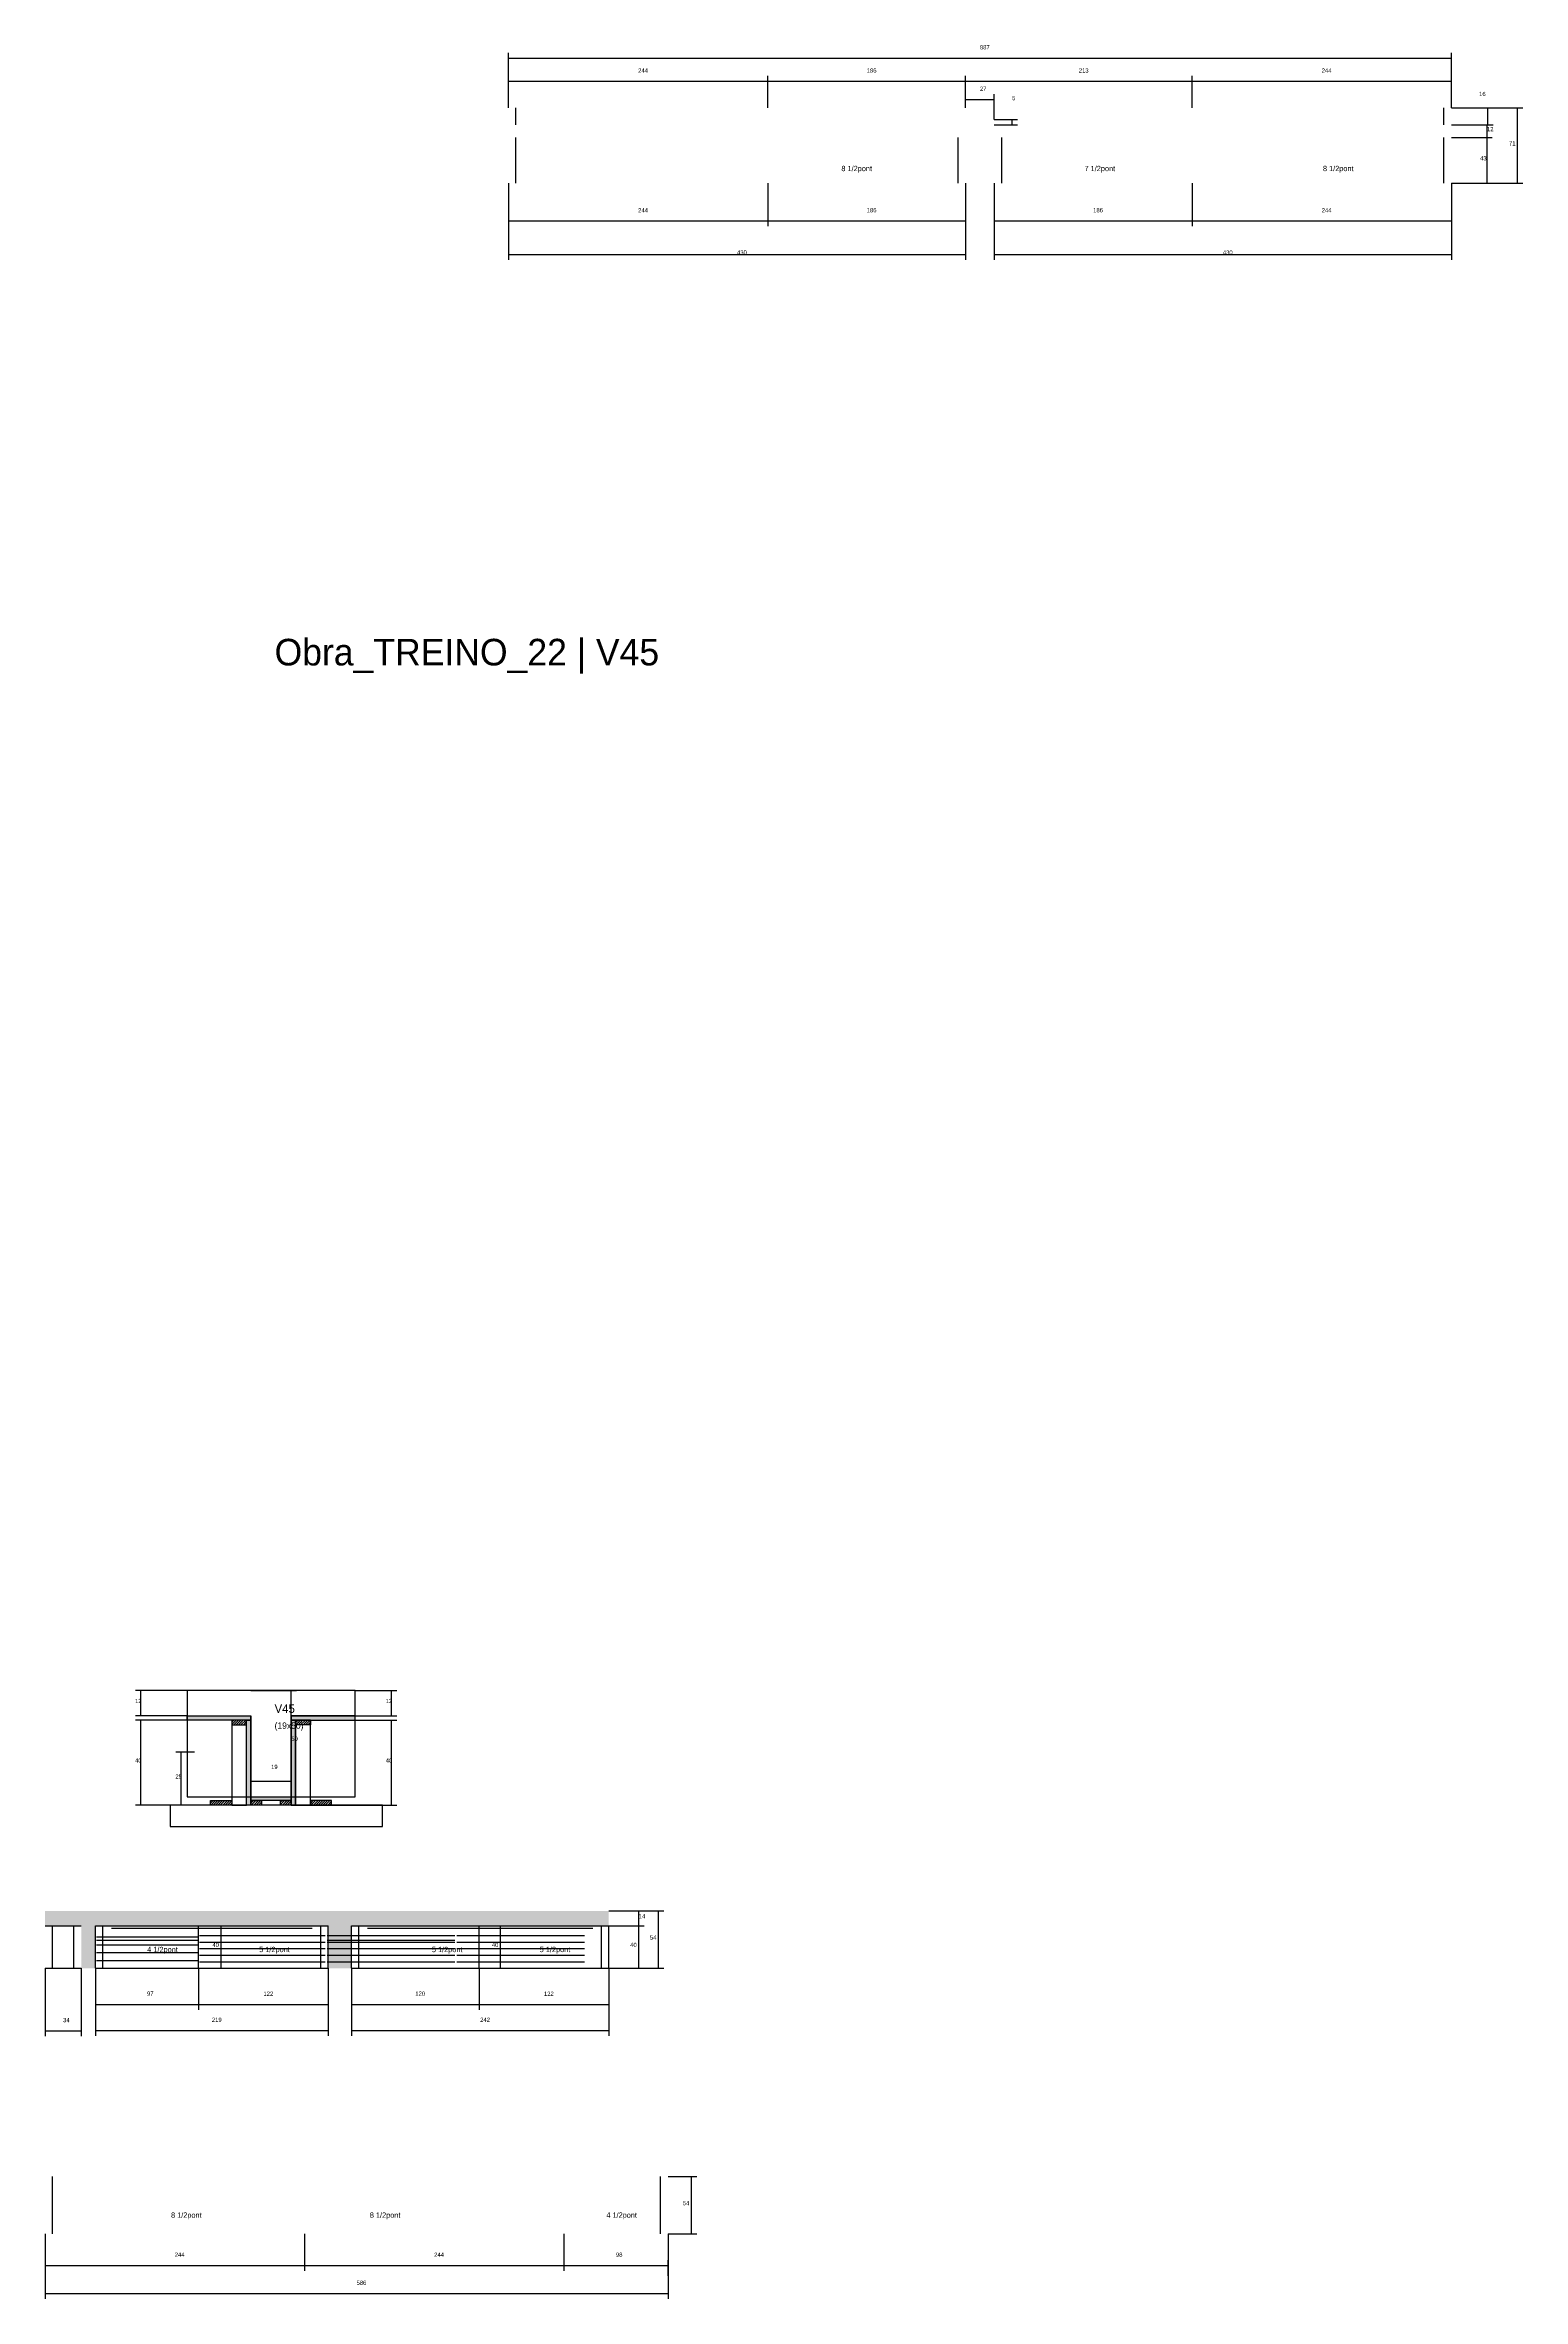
# Model space of a CAD drawing. Header units: metres. Extents: x -2848 to 22762, y -45195 to 1016.
# Drawn here: x 12584 to 13974, y -33546 to -31427 of the extents above; entities that cross this region are included whole.
import ezdxf

# ---------------------------------------------------------------- set-up
doc = ezdxf.new("R2010")
doc.units = ezdxf.units.M
for name, color, linetype in [('CONCRETO', 251, 'Continuous'), ('COTA', 4, 'Continuous'), ('Cota Seção (2x)', 4, 'Continuous'), ('Hachura', 253, 'Continuous'), ('LABEL_ID', 3, 'Continuous'), ('Madeira', 126, 'Continuous'), ('NOMENCLATURA', 7, 'Continuous'), ('Painéis', 200, 'Continuous'), ('SARR_2.2x7', 40, 'Continuous'), ('Texto Seção', 7, 'Continuous')]:
    doc.layers.add(name, color=color, linetype=linetype)

msp = doc.modelspace()

# ---------------------------------------------------------------- hatches: boundary and pattern name
at = {"layer": 'COTA'}
h = msp.add_hatch(dxfattribs=at)
h.set_pattern_fill('AR-CONC', scale=0.03)
h.paths.add_polyline_path([(12872.4, -33195.2), (13114.4, -33195.2), (13114.4, -33181.2), (12584.1, -33181.2), (12584.1, -33195.2), (12618.1, -33195.2), (12618.1, -33235.2), (12631.5, -33235.2), (12631.5, -33195.2), (12850.5, -33195.2), (12850.5, -33235.2), (12872.4, -33235.2)])
at = {"layer": 'Hachura'}
h = msp.add_hatch(color=8, dxfattribs=at)
h.dxf.hatch_style = 1
h.paths.add_polyline_path([(12717.7, -33001.8), (12717.7, -32997.8), (12717.7, -32997.8), (12777.7, -32997.8), (12777.7, -32997.8), (12777.7, -33001.8), (12777.7, -33001.8), (12717.7, -33001.8)])
h = msp.add_hatch(color=8, dxfattribs=at)
h.dxf.hatch_style = 1
h.paths.add_polyline_path([(12875.7, -33001.8), (12875.7, -32997.8), (12875.7, -32997.8), (12815.7, -32997.8), (12815.7, -32997.8), (12815.7, -33001.8), (12815.7, -33001.8), (12875.7, -33001.8)])
h = msp.add_hatch(dxfattribs=at)
h.set_pattern_fill('ANSI31', scale=0.5)
h.paths.add_polyline_path([(12759.7, -33001.8), (12759.7, -33006.2), (12759.7, -33006.2), (12773.7, -33006.2), (12773.7, -33006.2), (12773.7, -33001.8), (12773.7, -33001.8), (12759.7, -33001.8)])
h = msp.add_hatch(color=8, dxfattribs=at)
h.dxf.hatch_style = 1
h.paths.add_polyline_path([(12773.7, -33001.8), (12777.7, -33001.8), (12777.7, -33001.8), (12777.7, -33081.8), (12777.7, -33081.8), (12773.7, -33081.8), (12773.7, -33081.8), (12773.7, -33001.8)])
h = msp.add_hatch(color=8, dxfattribs=at)
h.dxf.hatch_style = 1
h.paths.add_polyline_path([(12819.7, -33001.8), (12815.7, -33001.8), (12815.7, -33001.8), (12815.7, -33081.8), (12815.7, -33081.8), (12819.7, -33081.8), (12819.7, -33081.8), (12819.7, -33001.8)])
h = msp.add_hatch(dxfattribs=at)
h.set_pattern_fill('ANSI31', scale=0.5)
h.paths.add_polyline_path([(12833.7, -33001.8), (12833.7, -33006.2), (12833.7, -33006.2), (12819.7, -33006.2), (12819.7, -33006.2), (12819.7, -33001.8), (12819.7, -33001.8), (12833.7, -33001.8)])
h = msp.add_hatch(dxfattribs=at)
h.set_pattern_fill('ANSI31', scale=0.5)
h.paths.add_polyline_path([(12739.7, -33081.8), (12739.7, -33077.4), (12739.7, -33077.4), (12759.7, -33077.4), (12759.7, -33077.4), (12759.7, -33081.8), (12759.7, -33081.8), (12739.7, -33081.8)])
h = msp.add_hatch(color=8, dxfattribs=at)
h.dxf.hatch_style = 1
h.paths.add_polyline_path([(12777.7, -33077.4), (12777.7, -33073.8), (12777.7, -33073.8), (12815.7, -33073.8), (12815.7, -33073.8), (12815.7, -33077.4), (12815.7, -33077.4), (12777.7, -33077.4)])
h = msp.add_hatch(dxfattribs=at)
h.set_pattern_fill('ANSI31', scale=0.5)
h.paths.add_polyline_path([(12777.7, -33081.8), (12777.7, -33077.4), (12777.7, -33077.4), (12787.7, -33077.4), (12787.7, -33077.4), (12787.7, -33081.8), (12787.7, -33081.8), (12777.7, -33081.8)])
h = msp.add_hatch(dxfattribs=at)
h.set_pattern_fill('ANSI31', scale=0.5)
h.paths.add_polyline_path([(12805.7, -33081.8), (12805.7, -33077.4), (12805.7, -33077.4), (12815.7, -33077.4), (12815.7, -33077.4), (12815.7, -33081.8), (12815.7, -33081.8), (12805.7, -33081.8)])
h = msp.add_hatch(dxfattribs=at)
h.set_pattern_fill('ANSI31', scale=0.5)
h.paths.add_polyline_path([(12853.7, -33081.8), (12853.7, -33077.4), (12853.7, -33077.4), (12833.7, -33077.4), (12833.7, -33077.4), (12833.7, -33081.8), (12833.7, -33081.8), (12853.7, -33081.8)])

# ---------------------------------------------------------------- linework, layer by layer
at = {"layer": 'CONCRETO'}
for points in [[(12875.7, -32997.8), (12875.7, -32973.8), (12717.7, -32973.8), (12717.7, -32997.8), (12777.7, -32997.8), (12777.7, -33073.8), (12815.7, -33073.8), (12815.7, -33007.8), (12815.7, -32997.8)], [(12717.7, -33073.8), (12875.7, -33073.8), (12875.7, -32973.8), (12717.7, -32973.8)]]:
    msp.add_lwpolyline(points, close=True, dxfattribs=at)
at = {"layer": 'COTA'}
for p, q in [((13020, -31485.6), (13020, -31433.8)), ((13020, -31438.8), (13907, -31438.8)), ((13907, -31485.6), (13907, -31433.8)), ((13020, -31485.6), (13020, -31455.7)), ((13020, -31460.7), (13264, -31460.7)), ((13264, -31485.6), (13264, -31455.7)), ((13264, -31485.6), (13264, -31455.7)), ((13264, -31460.7), (13450, -31460.7)), ((13450, -31485.6), (13450, -31455.7)), ((13450, -31485.6), (13450, -31455.7)), ((13450, -31460.7), (13663, -31460.7)), ((13450, -31485.6), (13450, -31472.8)), ((13477, -31496.6), (13477, -31472.8)), ((13663, -31485.6), (13663, -31455.7)), ((13663, -31485.6), (13663, -31455.7)), ((13663, -31460.7), (13907, -31460.7)), ((13907, -31485.6), (13907, -31455.7)), ((13450, -31477.8), (13477, -31477.8)), ((13907, -31485.6), (13974.3, -31485.6)), ((13907, -31485.6), (13946.2, -31485.6)), ((13941.2, -31501.6), (13941.2, -31485.6)), ((13969.3, -31556.6), (13969.3, -31485.6)), ((13477, -31496.6), (13498.8, -31496.6)), ((13477, -31501.6), (13498.8, -31501.6)), ((13493.8, -31501.6), (13493.8, -31496.6)), ((13907, -31501.6), (13945.5, -31501.6)), ((13907, -31501.6), (13946.2, -31501.6)), ((13907, -31513.6), (13945.5, -31513.6)), ((13907, -31513.6), (13945.5, -31513.6)), ((13940.5, -31513.6), (13940.5, -31501.6)), ((13940.5, -31556.6), (13940.5, -31513.6)), ((13020, -31556.6), (13020, -31597)), ((13020, -31556.6), (13020, -31628.7)), ((13264, -31556.6), (13264, -31597)), ((13264, -31556.6), (13264, -31597)), ((13450, -31556.6), (13450, -31597)), ((13450, -31556.6), (13450, -31628.7)), ((13477, -31556.6), (13477, -31597)), ((13477, -31556.6), (13477, -31628.7)), ((13663, -31556.6), (13663, -31597)), ((13663, -31556.6), (13663, -31597)), ((13907, -31556.6), (13907, -31597)), ((13907, -31556.6), (13907, -31628.7)), ((13907, -31556.6), (13945.5, -31556.6)), ((13907, -31556.6), (13974.3, -31556.6)), ((13020, -31592), (13264, -31592)), ((13264, -31592), (13450, -31592)), ((13477, -31592), (13663, -31592)), ((13663, -31592), (13907, -31592)), ((13020, -31623.7), (13450, -31623.7)), ((13477, -31623.7), (13907, -31623.7)), ((12717.7, -32973.8), (12669.3, -32973.8)), ((12674.3, -32997.8), (12674.3, -32973.8)), ((12875.7, -32973.8), (12915.1, -32973.8)), ((12910.1, -32997.8), (12910.1, -32973.8)), ((12717.7, -32997.8), (12669.3, -32997.8)), ((12875.7, -32997.8), (12915.1, -32997.8)), ((12717.7, -33001.8), (12669.3, -33001.8)), ((12674.3, -33081.8), (12674.3, -33001.8)), ((12833.7, -33001.8), (12915.1, -33001.8)), ((12910.1, -33081.8), (12910.1, -33001.8)), ((12724.7, -33031.8), (12707.2, -33031.8)), ((12712.2, -33081.8), (12712.2, -33031.8)), ((12739.7, -33081.8), (12669.3, -33081.8)), ((12731.6, -33081.8), (12707.2, -33081.8)), ((12853.7, -33081.8), (12915.1, -33081.8)), ((13114.4, -33181.2), (13147.6, -33181.2)), ((13114.4, -33181.2), (13166.2, -33181.2)), ((13142.6, -33195.2), (13142.6, -33181.2)), ((13161.2, -33235.2), (13161.2, -33181.2)), ((12740, -33195.2), (12754.6, -33195.2)), ((12749.6, -33235.2), (12749.6, -33195.2)), ((13003.8, -33195.2), (13017.5, -33195.2)), ((13012.5, -33235.2), (13012.5, -33195.2)), ((13114.4, -33195.2), (13147.6, -33195.2)), ((13114.4, -33195.2), (13147.6, -33195.2)), ((13142.6, -33235.2), (13142.6, -33195.2)), ((12584.1, -33235.2), (12584.1, -33299.1)), ((12618.1, -33235.2), (12618.1, -33299.1)), ((12631.5, -33235.2), (12631.5, -33274.1)), ((12631.5, -33235.2), (12631.5, -33298.7)), ((12728.5, -33235.2), (12728.5, -33274.1)), ((12728.5, -33235.2), (12728.5, -33274.1)), ((12740, -33235.2), (12754.6, -33235.2)), ((12850.5, -33235.2), (12850.5, -33274.1)), ((12850.5, -33235.2), (12850.5, -33298.7)), ((12872.4, -33235.2), (12872.4, -33274.1)), ((12872.4, -33235.2), (12872.4, -33298.7)), ((12992.4, -33235.2), (12992.4, -33274.1)), ((12992.4, -33235.2), (12992.4, -33274.1)), ((13003.8, -33235.2), (13017.5, -33235.2)), ((13114.4, -33235.2), (13114.4, -33274.1)), ((13114.4, -33235.2), (13114.4, -33298.7)), ((13114.4, -33235.2), (13147.6, -33235.2)), ((13114.4, -33235.2), (13166.2, -33235.2)), ((12631.5, -33269.1), (12728.5, -33269.1)), ((12728.5, -33269.1), (12850.5, -33269.1)), ((12872.4, -33269.1), (12992.4, -33269.1)), ((12992.4, -33269.1), (13114.4, -33269.1)), ((12584.1, -33294.1), (12618.1, -33294.1)), ((12631.5, -33293.7), (12850.5, -33293.7)), ((12872.4, -33293.7), (13114.4, -33293.7)), ((13170.1, -33431), (13197.1, -33431)), ((13192.1, -33485), (13192.1, -33431)), ((12584.1, -33485), (12584.1, -33519.6)), ((12584.1, -33485), (12584.1, -33546.1)), ((12828.1, -33485), (12828.1, -33519.6)), ((12828.1, -33485), (12828.1, -33519.6)), ((13072.1, -33485), (13072.1, -33519.6)), ((13072.1, -33485), (13072.1, -33519.6)), ((13170.1, -33485), (13197.1, -33485)), ((13170.1, -33485), (13170.1, -33546.1)), ((12584.1, -33514.6), (12828.1, -33514.6)), ((12828.1, -33514.6), (13072.1, -33514.6)), ((13072.1, -33514.6), (13170.1, -33514.6)), ((13170.1, -33524.3), (13170.1, -33509.6)), ((12584.1, -33541.1), (13170.1, -33541.1))]:
    msp.add_line(p, q, dxfattribs=at)
at = {"layer": 'Cota Seção (2x)'}
for p, q in [((12777.7, -32973.8), (12820.7, -32973.8)), ((12815.7, -33073.8), (12815.7, -32973.8)), ((12777.7, -33073.8), (12777.7, -33054.3)), ((12777.7, -33059.3), (12815.7, -33059.3)), ((12815.7, -33073.8), (12815.7, -33054.3)), ((12777.7, -33073.8), (12820.7, -33073.8))]:
    msp.add_line(p, q, dxfattribs=at)
at = {"layer": 'Madeira'}
for points in [[(12759.7, -33001.8), (12759.7, -33006.2), (12773.7, -33006.2), (12773.7, -33001.8)], [(12759.7, -33081.8), (12773.7, -33081.8), (12773.7, -33001.8), (12759.7, -33001.8)], [(12833.7, -33001.8), (12833.7, -33006.2), (12819.7, -33006.2), (12819.7, -33001.8)], [(12833.7, -33001.8), (12819.7, -33001.8), (12819.7, -33081.8), (12833.7, -33081.8)], [(12701.8, -33101.8), (12901.4, -33101.8), (12901.4, -33081.8), (12701.8, -33081.8)], [(12739.7, -33081.8), (12739.7, -33077.4), (12759.7, -33077.4), (12759.7, -33081.8)], [(12777.7, -33081.8), (12777.7, -33077.4), (12787.7, -33077.4), (12787.7, -33081.8)], [(12805.7, -33081.8), (12805.7, -33077.4), (12815.7, -33077.4), (12815.7, -33081.8)], [(12853.7, -33081.8), (12853.7, -33077.4), (12833.7, -33077.4), (12833.7, -33081.8)]]:
    msp.add_lwpolyline(points, close=True, dxfattribs=at)
at = {"layer": 'Painéis'}
for p, q in [((12717.7, -32997.8), (12777.7, -32997.8)), ((12717.7, -33001.8), (12717.7, -32997.8)), ((12777.7, -33001.8), (12777.7, -32997.8)), ((12815.7, -32997.8), (12875.7, -32997.8)), ((12815.7, -33001.8), (12815.7, -32997.8)), ((12875.7, -33001.8), (12875.7, -32997.8)), ((12777.7, -33081.8), (12777.7, -33001.8)), ((12815.7, -33081.8), (12815.7, -33001.8)), ((12777.7, -33073.8), (12815.7, -33073.8)), ((12777.7, -33077.4), (12777.7, -33073.8)), ((12815.7, -33077.4), (12815.7, -33073.8)), ((12584.1, -33195.2), (12618.1, -33195.2)), ((12631.5, -33195.2), (12850.5, -33195.2)), ((12631.5, -33235.2), (12631.5, -33195.2)), ((12728.5, -33235.2), (12728.5, -33195.2)), ((12850.5, -33235.2), (12850.5, -33195.2)), ((12872.4, -33195.2), (13114.4, -33195.2)), ((12872.4, -33235.2), (12872.4, -33195.2)), ((12992.4, -33235.2), (12992.4, -33195.2)), ((13114.4, -33235.2), (13114.4, -33195.2)), ((12584.1, -33235.2), (12618.1, -33235.2)), ((12631.5, -33235.2), (12850.5, -33235.2)), ((12872.4, -33235.2), (13114.4, -33235.2))]:
    msp.add_line(p, q, dxfattribs=at)
for points in [[(12717.7, -33001.8), (12717.7, -32997.8), (12777.7, -32997.8), (12777.7, -33001.8)], [(12875.7, -33001.8), (12875.7, -32997.8), (12815.7, -32997.8), (12815.7, -33001.8)], [(12773.7, -33001.8), (12777.7, -33001.8), (12777.7, -33081.8), (12773.7, -33081.8)], [(12819.7, -33001.8), (12815.7, -33001.8), (12815.7, -33081.8), (12819.7, -33081.8)], [(12777.7, -33077.4), (12777.7, -33073.8), (12815.7, -33073.8), (12815.7, -33077.4)]]:
    msp.add_lwpolyline(points, close=True, dxfattribs=at)
at = {"layer": 'SARR_2.2x7'}
for p, q in [((13027, -31501.6), (13027, -31485.6)), ((13900, -31501.6), (13900, -31485.6)), ((13027, -31556.6), (13027, -31513.6)), ((13443, -31556.6), (13443, -31513.6)), ((13484, -31556.6), (13484, -31513.6)), ((13900, -31556.6), (13900, -31513.6)), ((12591.1, -33235.2), (12591.1, -33195.2)), ((12611.1, -33235.2), (12611.1, -33195.2)), ((12632.5, -33205.6), (12727.5, -33205.6)), ((12632.5, -33208.8), (12727.5, -33208.8)), ((12638.5, -33235.2), (12638.5, -33195.2)), ((12646.5, -33197.4), (12728.5, -33197.4)), ((12728.5, -33197.4), (12835.5, -33197.4)), ((12729.5, -33204.4), (12847.5, -33204.4)), ((12729.5, -33210.5), (12847.5, -33210.5)), ((12843.5, -33235.2), (12843.5, -33195.2)), ((12849.5, -33204.4), (12969.5, -33204.4)), ((12849.5, -33208.8), (12969.5, -33208.8)), ((12849.5, -33210.5), (12969.5, -33210.5)), ((12879.4, -33235.2), (12879.4, -33195.2)), ((12887.4, -33197.4), (12992.4, -33197.4)), ((12971.5, -33204.4), (13091.5, -33204.4)), ((12971.5, -33210.5), (13091.5, -33210.5)), ((12992.4, -33197.4), (13099.4, -33197.4)), ((13107.4, -33235.2), (13107.4, -33195.2)), ((12632.5, -33213), (12727.5, -33213)), ((12632.5, -33220.4), (12727.5, -33220.4)), ((12632.5, -33227.8), (12727.5, -33227.8)), ((12729.5, -33216.7), (12847.5, -33216.7)), ((12729.5, -33222.9), (12847.5, -33222.9)), ((12729.5, -33229), (12847.5, -33229)), ((12849.5, -33216.7), (12969.5, -33216.7)), ((12849.5, -33222.9), (12969.5, -33222.9)), ((12849.5, -33229), (12969.5, -33229)), ((12971.5, -33216.7), (13091.5, -33216.7)), ((12971.5, -33222.9), (13091.5, -33222.9)), ((12971.5, -33229), (13091.5, -33229)), ((12591.1, -33485), (12591.1, -33431)), ((13163.1, -33485), (13163.1, -33431))]:
    msp.add_line(p, q, dxfattribs=at)

# ---------------------------------------------------------------- texts
at = {"layer": 'COTA'}
for s, p in [('887', (13463.5, -31430.7)), ('244', (13142, -31452.6)), ('186', (13357, -31452.6)), ('213', (13556.5, -31452.5)), ('244', (13785, -31452.6)), ('27', (13463.5, -31469.7)), ('16', (13933.1, -31474.6)), ('5', (13493.8, -31478.5)), ('12', (13940.5, -31507.6)), ('43', (13934, -31535.1)), ('71', (13961.2, -31521.1)), ('244', (13142, -31584)), ('186', (13357, -31583.9)), ('186', (13570, -31583.9)), ('244', (13785, -31584)), ('430', (13235, -31623.7)), ('430', (13692, -31623.7)), ('12', (12668.8, -32985.8)), ('12', (12904.6, -32985.8)), ('40', (12668.8, -33041.8)), ('40', (12904.6, -33041.8)), ('25', (12706.7, -33056.8)), ('14', (13142.6, -33188.2)), ('40', (12741.5, -33215.2)), ('40', (13004.4, -33215.2)), ('40', (13134.5, -33215.2)), ('54', (13153.1, -33208.2)), ('97', (12680, -33261)), ('122', (12789.5, -33261.1)), ('120', (12932.4, -33261)), ('122', (13053.4, -33261.1)), ('34', (12601.1, -33285.9)), ('219', (12741, -33285.6)), ('242', (12993.4, -33285.6)), ('54', (13184, -33458)), ('244', (12706.1, -33506.5)), ('244', (12950.1, -33506.5)), ('98', (13121.1, -33506.5)), ('586', (12877.1, -33532.9))]:
    msp.add_text(s, height=4, dxfattribs=at).set_placement(p)
at = {"layer": 'Cota Seção (2x)'}
for s, p in [('50', (12815.7, -33021.4)), ('19', (12796.7, -33047.8))]:
    msp.add_text(s, height=4, dxfattribs=at).set_placement(p)
at = {"layer": 'LABEL_ID'}
msp.add_text('Obra_TREINO_22 | V45', height=25, dxfattribs=at).set_placement((12800, -32010))
at = {"layer": 'NOMENCLATURA'}
for s, p in [('8 1/2pont', (13333.2, -31545.2)), ('7 1/2pont', (13561.9, -31545.2)), ('8 1/2pont', (13786.2, -31545.2)), ('4 1/2pont', (12680.2, -33220)), ('5 1/2pont', (12785.5, -33220)), ('5 1/2pont', (12948, -33220)), ('5 1/2pont', (13049.4, -33220)), ('8 1/2pont', (12702.6, -33469.8)), ('8 1/2pont', (12889.6, -33469.8)), ('4 1/2pont', (13112.1, -33469.8))]:
    msp.add_text(s, height=5, dxfattribs=at).set_placement(p)
at = {"layer": 'Texto Seção'}
for s, height, p in [('V45', 8, (12800, -32995)), ('(19x50)', 6, (12800, -33010))]:
    msp.add_text(s, height=height, dxfattribs=at).set_placement(p)

doc.saveas('drawing.dxf')
